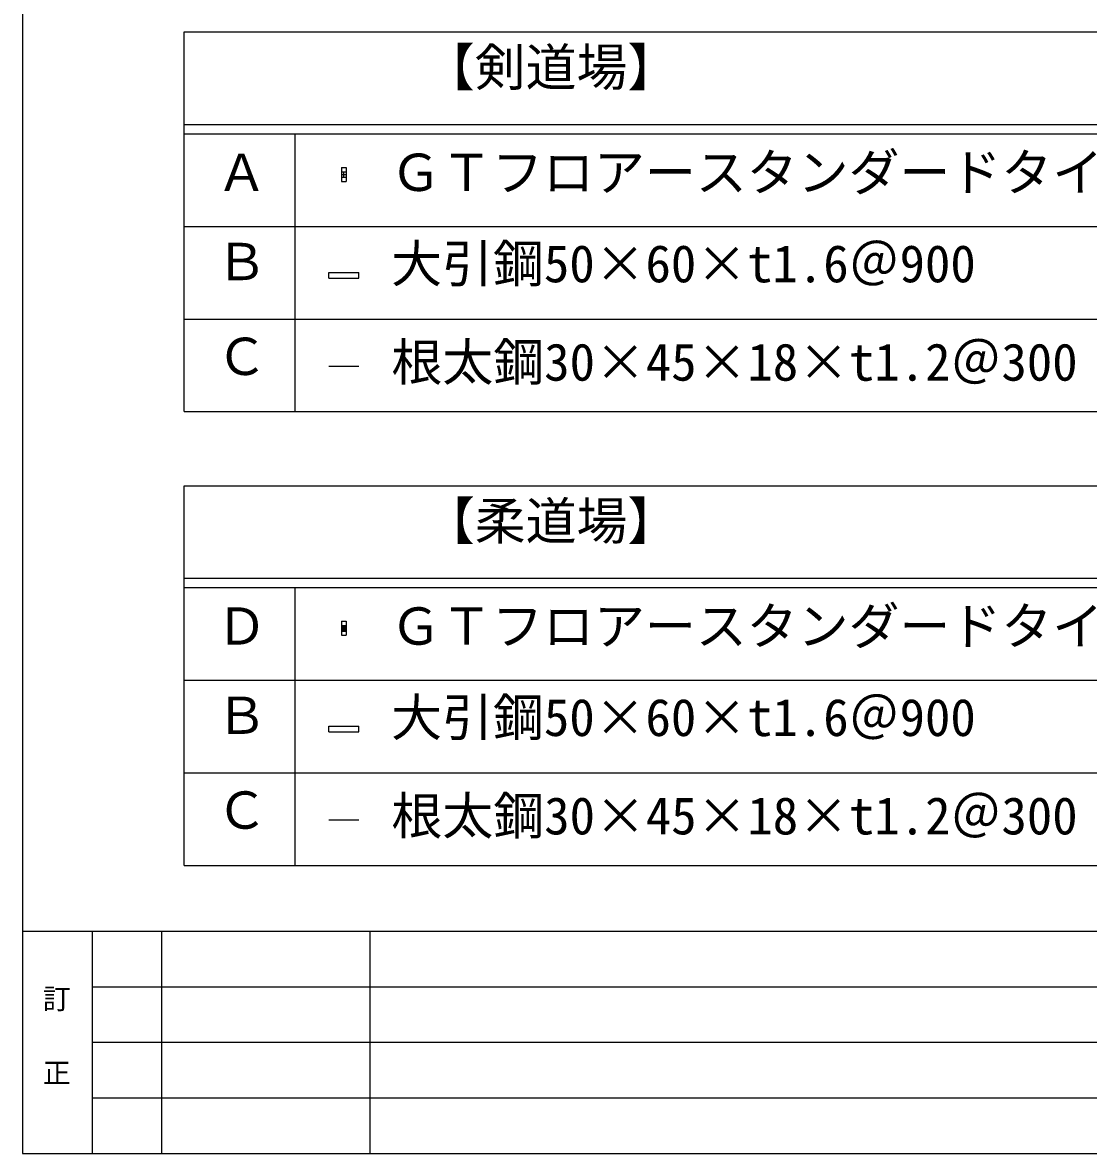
# Model space of a CAD drawing. Units: millimetres, scale not verified. Extents: x -20630 to 20620, y -14480 to 14258.
# Drawn here: x -20630 to -9118, y -14242 to -2031 of the extents above; entities that cross this region are included whole.
import ezdxf
from ezdxf.enums import TextEntityAlignment as Align

# ---------------------------------------------------------------- set-up
doc = ezdxf.new("R2010")
doc.units = ezdxf.units.MM
doc.header["$LTSCALE"] = 100
for name, color, linetype in [('1-6_文字', 7, 'Continuous'), ('F-1_中線', 7, 'Continuous'), ('F-6_文字', 7, 'Continuous')]:
    doc.layers.add(name, color=color, linetype=linetype)
doc.styles.add('ＭＳ ゴシック', font='')
doc.styles.get('ＭＳ ゴシック').set_extended_font_data('MS Gothic')

msp = doc.modelspace()

# ---------------------------------------------------------------- linework, layer by layer
at = {"layer": '1-6_文字'}
for p, q in [((-18886.2, -6232.1), (-18886.2, -2132.1)), ((-18886.2, -2132.1), (-3886.2, -2132.1)), ((-18886.2, -3132.1), (-3886.2, -3132.1)), ((-18886.2, -3232.1), (-3886.2, -3232.1)), ((-17686.2, -6232.1), (-17686.2, -3232.1)), ((-18886.2, -4232.1), (-3886.2, -4232.1)), ((-17322.4, -4730.6), (-16996.8, -4730.6)), ((-17322.4, -4790.6), (-17322.4, -4730.6)), ((-16996.8, -4790.6), (-16996.8, -4730.6)), ((-17322.4, -4790.6), (-16996.8, -4790.6)), ((-18886.2, -5232.1), (-3886.2, -5232.1)), ((-18886.2, -6232.1), (-3886.2, -6232.1)), ((-18886.2, -11132.1), (-18886.2, -7032.1)), ((-18886.2, -7032.1), (-3886.2, -7032.1)), ((-18886.2, -8032.1), (-3886.2, -8032.1)), ((-18886.2, -8132.1), (-3886.2, -8132.1)), ((-17686.2, -11132.1), (-17686.2, -8132.1)), ((-18886.2, -9132.1), (-3886.2, -9132.1)), ((-17322.4, -9630.6), (-16996.8, -9630.6)), ((-17322.4, -9690.6), (-17322.4, -9630.6)), ((-16996.8, -9690.6), (-16996.8, -9630.6)), ((-17322.4, -9690.6), (-16996.8, -9690.6)), ((-18886.2, -10132.1), (-3886.2, -10132.1)), ((-18886.2, -11132.1), (-3886.2, -11132.1))]:
    msp.add_line(p, q, dxfattribs=at)
at = {"layer": '1-6_文字', "color": 5}
for p, q in [((-17184.6, -3596.3), (-17134.6, -3596.3)), ((-17184.6, -3641.3), (-17134.6, -3641.3)), ((-17159.6, -3701.3), (-17159.6, -3641.3)), ((-17134.6, -3596.3), (-17134.6, -3746.3)), ((-17184.6, -3671.3), (-17134.6, -3671.3)), ((-17184.6, -3701.3), (-17134.6, -3701.3)), ((-17184.6, -8496.3), (-17134.6, -8496.3)), ((-17184.6, -8541.3), (-17134.6, -8541.3)), ((-17179.6, -8541.3), (-17179.6, -8601.3)), ((-17174.6, -8541.3), (-17174.6, -8601.3)), ((-17169.6, -8541.3), (-17169.6, -8601.3)), ((-17164.6, -8541.3), (-17164.6, -8601.3)), ((-17159.6, -8601.3), (-17159.6, -8541.3)), ((-17154.6, -8601.3), (-17154.6, -8541.3)), ((-17149.6, -8601.3), (-17149.6, -8541.3)), ((-17144.6, -8601.3), (-17144.6, -8541.3)), ((-17139.6, -8601.3), (-17139.6, -8541.3)), ((-17134.6, -8496.3), (-17134.6, -8646.3)), ((-17184.6, -8571.3), (-17134.6, -8571.3)), ((-17184.6, -8601.3), (-17134.6, -8601.3))]:
    msp.add_line(p, q, dxfattribs=at)
at = {"layer": '1-6_文字', "color": 3}
for p, q in [((-17322.4, -5742.1), (-16996.8, -5742.1)), ((-17322.4, -10642.1), (-16996.8, -10642.1))]:
    msp.add_line(p, q, dxfattribs=at)
at = {"layer": '1-6_文字', "color": 5}
for points in [[(-17184.6, -3596.3), (-17184.6, -3746.3), (-17134.6, -3746.3)], [(-17184.6, -8496.3), (-17184.6, -8646.3), (-17134.6, -8646.3)]]:
    msp.add_lwpolyline(points, dxfattribs=at)
at = {"layer": 'F-1_中線'}
for p, q in [((-20630, 14257.5), (-20630, -14242.5)), ((-20630, -11842.5), (20620, -11842.5)), ((-19880, -11842.5), (-19880, -14242.5)), ((-19130, -11842.5), (-19130, -14242.5)), ((-16880, -11842.5), (-16880, -14242.5)), ((-19880, -12442.5), (-8780, -12442.5)), ((-19880, -13042.5), (-8780, -13042.5)), ((-19880, -13642.5), (-8780, -13642.5)), ((-20630, -14242.5), (20620, -14242.5))]:
    msp.add_line(p, q, dxfattribs=at)

# ---------------------------------------------------------------- texts
at = {"layer": '1-6_文字', "style": 'ＭＳ ゴシック'}
for s, p in [('【剣道場】', (-16296.9, -2834.9)), ('ＧＴフロアースタンダードタイプ 剣道場用＠900', (-16658.8, -3970.1)), ('Ａ', (-18538.5, -3970.1)), ('大引鋼50×60×t1.6＠900', (-16649.2, -4956.7)), ('Ｂ', (-18538.5, -4933.8)), ('Ｃ', (-18538.5, -5957.7)), ('根太鋼30×45×18×t1.2＠300', (-16646, -6019)), ('【柔道場】', (-16296.9, -7734.9)), ('ＧＴフロアースタンダードタイプ 柔道場用＠900', (-16658.8, -8870.1)), ('Ｄ', (-18538.5, -8870.1)), ('大引鋼50×60×t1.6＠900', (-16649.2, -9856.7)), ('Ｂ', (-18538.5, -9833.8)), ('Ｃ', (-18538.5, -10857.7)), ('根太鋼30×45×18×t1.2＠300', (-16646, -10919))]:
    msp.add_text(s, height=403.2, dxfattribs=at).set_placement(p, align=Align.BOTTOM_LEFT)
at = {"layer": 'F-6_文字', "style": 'ＭＳ ゴシック'}
for s, p in [('訂', (-20412, -12749.5)), ('正', (-20412, -13549.7))]:
    msp.add_text(s, height=219.9, dxfattribs=at).set_placement(p, align=Align.BOTTOM_LEFT)

doc.saveas('drawing.dxf')
